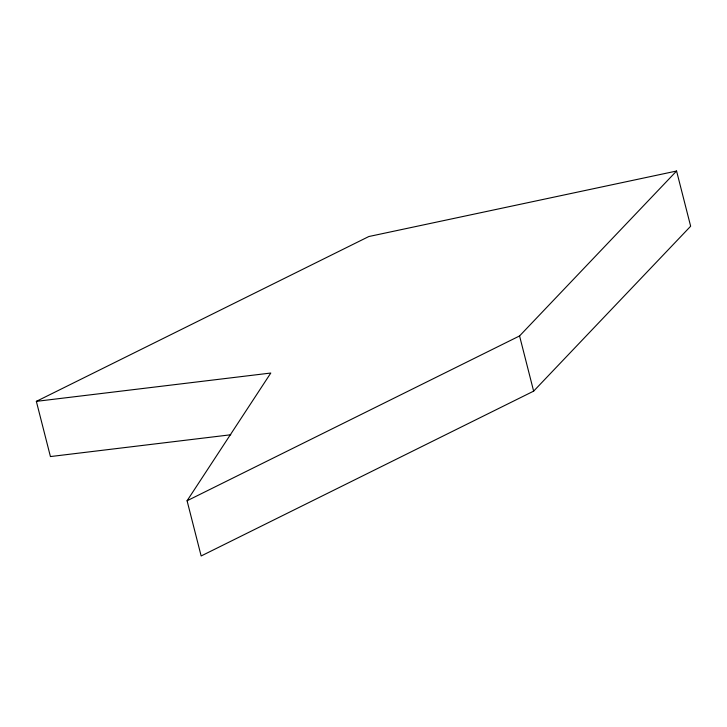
<?xml version="1.0" encoding="UTF-8"?>
<svg xmlns="http://www.w3.org/2000/svg" width="727" height="727" viewBox="0 0 727 727"><rect width="100%" height="100%" fill="white"/><g stroke="black" fill="none" stroke-linecap="round" stroke-linejoin="round"><path stroke-width="1.09" d="M36.35 401.359L368.834 236.529L676.573 171.027L690.65 226.233L533.636 391.144L201.152 555.973L187.075 500.767L270.798 373.033L36.35 401.359L50.427 456.565L230.768 434.773M187.075 500.767L519.569 335.938L676.573 171.027M519.569 335.938L533.636 391.144"/></g></svg>
